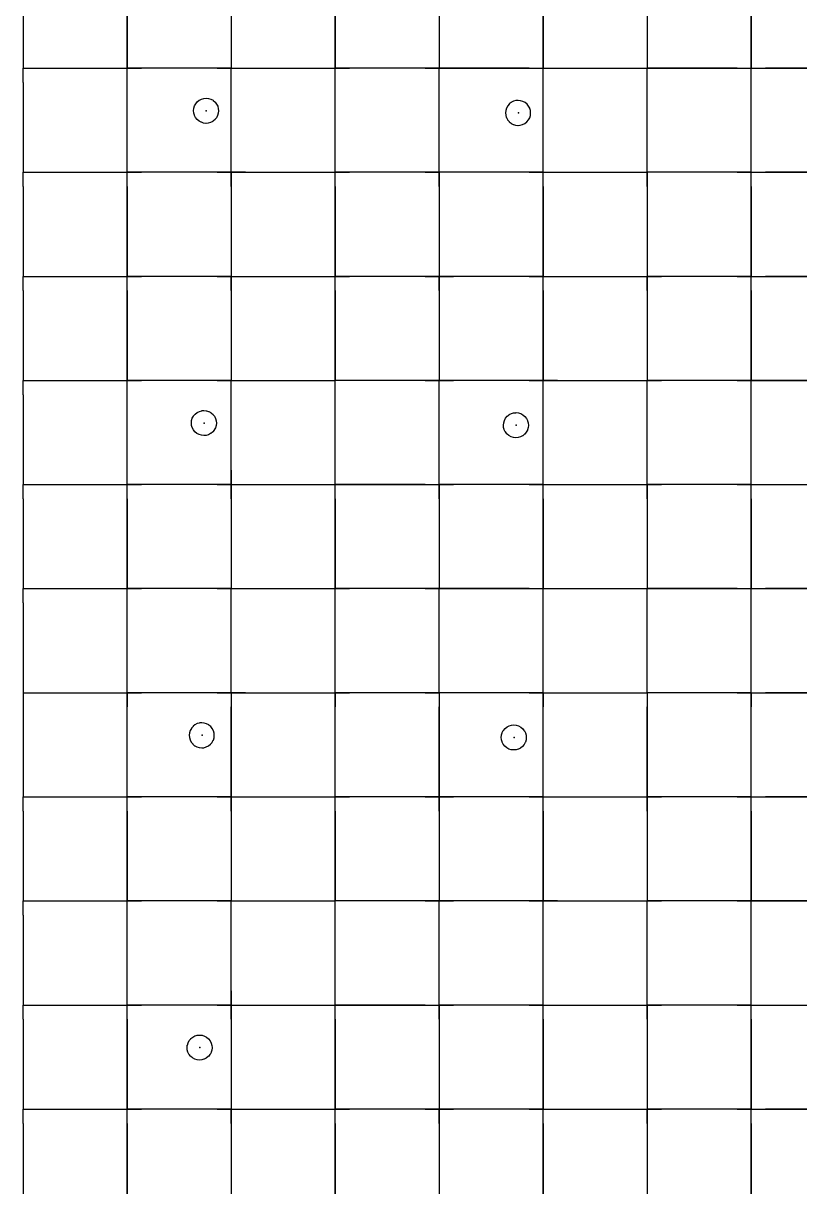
# Model space of a CAD drawing. Header units: metres. Extents: x 0 to 438, y -24 to 612.
# Drawn here: x 0 to 67.2, y 317.3 to 417.9 of the extents above; entities that cross this region are included whole.
import ezdxf

# ---------------------------------------------------------------- set-up
doc = ezdxf.new("R2010")
doc.units = ezdxf.units.M
doc.layers.add('LAYER_01_CUT', color=7, linetype='Continuous')
doc.layers.add('LAYER_04_GRID', color=7, linetype='Continuous')

msp = doc.modelspace()

# ---------------------------------------------------------------- linework, layer by layer
at = {"layer": 'LAYER_01_CUT'}
for points in [[(18, 433.23), (18, 432), (18, 424.23), (18, 423), (18, 415.23), (18, 414), (19.23, 414), (27, 414), (27, 415.23), (27, 423), (27, 424.23), (27, 432), (27, 433.23)], [(36, 424.23), (36, 423), (36, 415.23), (36, 414), (37.23, 414), (45, 414), (45, 415.23), (45, 423), (45, 424.23), (45, 432), (45, 433.23)], [(54, 424.23), (54, 423), (54, 415.23), (54, 414), (55.23, 414), (63, 414), (63, 415.23), (63, 423), (63, 424.23), (63, 432), (63, 433.23)], [(9, 316.23), (9, 324), (9, 325.23), (9, 333), (9, 334.23), (9, 342), (9, 343.23), (9, 351), (9, 352.23), (9, 360), (9, 361.23), (9, 369), (9, 370.23), (9, 378), (9, 379.23), (9, 387), (9, 388.23), (9, 396), (9, 397.23), (9, 405), (9, 406.23), (9, 414), (9, 415.23), (9, 423)], [(0, 421.77), (0, 414), (1.23, 414)], [(9, 421.77), (9, 414)], [(18, 421.77), (18, 414)], [(27, 421.77), (27, 414)], [(36, 421.77), (36, 414)], [(45, 421.77), (45, 414)], [(54, 421.77), (54, 414)], [(63, 421.77), (63, 414)], [(0, 412.77), (0, 414)], [(0, 414), (7.77, 414)], [(1.23, 414), (9, 414)], [(7.77, 414), (9, 414)], [(16.77, 414), (9, 414)], [(9, 412.77), (9, 414)], [(9, 414), (10.23, 414)], [(18, 414), (10.23, 414)], [(16.77, 414), (18, 414)], [(18, 406.23), (18, 414)], [(18, 412.77), (18, 414)], [(18, 414), (25.77, 414)], [(25.77, 414), (27, 414)], [(34.77, 414), (27, 414)], [(27, 406.23), (27, 414)], [(27, 412.77), (27, 414)], [(27, 414), (28.23, 414)], [(36, 414), (28.23, 414)], [(34.77, 414), (36, 414)], [(43.77, 414), (36, 414)], [(36, 406.23), (36, 414)], [(36, 412.77), (36, 414)], [(43.77, 414), (45, 414)], [(45, 406.23), (45, 414)], [(45, 412.77), (45, 414)], [(45, 414), (46.23, 414)], [(45, 414), (52.77, 414)], [(46.23, 414), (54, 414)], [(52.77, 414), (54, 414)], [(61.77, 414), (54, 414)], [(54, 406.23), (54, 414)], [(54, 412.77), (54, 414)], [(61.77, 414), (63, 414)], [(63, 406.23), (63, 414)], [(63, 412.77), (63, 414)], [(63, 414), (64.23, 414)], [(63, 414), (70.77, 414)], [(72, 414), (64.23, 414)], [(0, 412.77), (0, 405), (1.23, 405)], [(9, 405), (9, 412.77)], [(18, 405), (18, 412.77)], [(27, 405), (27, 412.77)], [(36, 405), (36, 412.77)], [(45, 405), (45, 412.77)], [(54, 405), (54, 412.77)], [(63, 405), (63, 412.77)], [(16.82, 409.9), (16.72, 409.71), (16.71, 409.71), (16.58, 409.55), (16.57, 409.54), (16.4, 409.41), (16.4, 409.4), (16.21, 409.31), (16.2, 409.31), (16.01, 409.25), (16, 409.25), (15.82, 409.23), (15.81, 409.23), (15.61, 409.25), (15.6, 409.26), (15.41, 409.32), (15.4, 409.32), (15.21, 409.42), (15.21, 409.42), (15.04, 409.56), (15.04, 409.57), (14.91, 409.73), (14.9, 409.74), (14.81, 409.92), (14.81, 409.93), (14.75, 410.12), (14.75, 410.13), (14.73, 410.32), (14.73, 410.33), (14.75, 410.52), (14.76, 410.53), (14.82, 410.73), (14.82, 410.74), (14.92, 410.92), (14.92, 410.93), (15.06, 411.09), (15.06, 411.1), (15.23, 411.23), (15.24, 411.23), (15.42, 411.33), (15.43, 411.33), (15.62, 411.38), (15.63, 411.38), (15.82, 411.4), (15.82, 411.4), (16.02, 411.38), (16.03, 411.38), (16.23, 411.32), (16.24, 411.32), (16.42, 411.22), (16.43, 411.21), (16.59, 411.08), (16.6, 411.07), (16.73, 410.9), (16.73, 410.9), (16.83, 410.71), (16.83, 410.7), (16.88, 410.51), (16.88, 410.5), (16.9, 410.32), (16.9, 410.31), (16.88, 410.11), (16.88, 410.1), (16.82, 409.91), (16.82, 409.9)], [(42.41, 409.13), (42.6, 409.07), (42.61, 409.07), (42.81, 409.05), (42.82, 409.05), (43, 409.06), (43.01, 409.07), (43.2, 409.12), (43.21, 409.12), (43.4, 409.22), (43.4, 409.22), (43.57, 409.35), (43.58, 409.36), (43.71, 409.52), (43.72, 409.53), (43.82, 409.71), (43.82, 409.72), (43.88, 409.92), (43.88, 409.93), (43.9, 410.12), (43.9, 410.13), (43.88, 410.32), (43.88, 410.33), (43.83, 410.52), (43.82, 410.53), (43.73, 410.71), (43.73, 410.72), (43.6, 410.88), (43.59, 410.89), (43.43, 411.03), (43.42, 411.03), (43.24, 411.13), (43.23, 411.13), (43.03, 411.19), (43.02, 411.19), (42.82, 411.21), (42.82, 411.21), (42.63, 411.2), (42.62, 411.2), (42.43, 411.14), (42.42, 411.14), (42.24, 411.05), (42.23, 411.04), (42.06, 410.91), (42.06, 410.9), (41.92, 410.74), (41.92, 410.73), (41.82, 410.55), (41.81, 410.54), (41.75, 410.35), (41.75, 410.34), (41.73, 410.14), (41.73, 410.13), (41.75, 409.94), (41.75, 409.94), (41.8, 409.74), (41.81, 409.74), (41.9, 409.55), (41.91, 409.54), (42.04, 409.38), (42.04, 409.37), (42.21, 409.24), (42.21, 409.23), (42.4, 409.13), (42.41, 409.13)], [(19.23, 405), (18, 405), (18, 406.23)], [(28.23, 387), (27, 387), (27, 388.23), (27, 396), (27, 397.23), (27, 405), (27, 406.23)], [(37.23, 405), (36, 405), (36, 406.23)], [(46.23, 387), (45, 387), (45, 388.23), (45, 396), (45, 397.23), (45, 405), (45, 406.23)], [(55.23, 405), (54, 405), (54, 406.23)], [(64.23, 387), (63, 387), (63, 388.23), (63, 396), (63, 397.23), (63, 405), (63, 406.23)], [(0, 403.77), (0, 405)], [(0, 405), (7.77, 405)], [(1.23, 405), (9, 405)], [(7.77, 405), (9, 405)], [(16.77, 405), (9, 405)], [(9, 403.77), (9, 405)], [(9, 405), (10.23, 405)], [(18, 405), (10.23, 405)], [(16.77, 405), (18, 405)], [(18, 403.77), (18, 405)], [(18, 405), (18, 397.23)], [(18, 405), (25.77, 405)], [(19.23, 405), (27, 405)], [(25.77, 405), (27, 405)], [(34.77, 405), (27, 405)], [(27, 403.77), (27, 405)], [(27, 405), (28.23, 405)], [(36, 405), (28.23, 405)], [(34.77, 405), (36, 405)], [(43.77, 405), (36, 405)], [(36, 403.77), (36, 405)], [(36, 405), (36, 397.23)], [(45, 405), (37.23, 405)], [(43.77, 405), (45, 405)], [(45, 403.77), (45, 405)], [(45, 405), (46.23, 405)], [(45, 405), (52.77, 405)], [(46.23, 405), (54, 405)], [(52.77, 405), (54, 405)], [(61.77, 405), (54, 405)], [(54, 403.77), (54, 405)], [(54, 405), (54, 397.23)], [(63, 405), (55.23, 405)], [(61.77, 405), (63, 405)], [(63, 403.77), (63, 405)], [(63, 405), (64.23, 405)], [(63, 405), (70.77, 405)], [(72, 405), (64.23, 405)], [(0, 403.77), (0, 396), (1.23, 396)], [(9, 403.77), (9, 396)], [(18, 403.77), (18, 396)], [(27, 403.77), (27, 396)], [(36, 403.77), (36, 396)], [(45, 403.77), (45, 396)], [(54, 403.77), (54, 396)], [(63, 403.77), (63, 396)], [(18, 397.23), (18, 396), (18, 388.23), (18, 387), (19.23, 387)], [(36, 397.23), (36, 396), (36, 388.23), (36, 387), (37.23, 387)], [(54, 397.23), (54, 396), (54, 388.23), (54, 387), (55.23, 387)], [(0, 394.77), (0, 396)], [(0, 396), (7.77, 396)], [(1.23, 396), (9, 396)], [(7.77, 396), (9, 396)], [(16.77, 396), (9, 396)], [(9, 394.77), (9, 396)], [(9, 396), (10.23, 396)], [(18, 396), (10.23, 396)], [(16.77, 396), (18, 396)], [(18, 394.77), (18, 396)], [(18, 396), (19.23, 396)], [(18, 396), (25.77, 396)], [(19.23, 396), (27, 396)], [(25.77, 396), (27, 396)], [(34.77, 396), (27, 396)], [(27, 394.77), (27, 396)], [(27, 396), (28.23, 396)], [(36, 396), (28.23, 396)], [(34.77, 396), (36, 396)], [(43.77, 396), (36, 396)], [(36, 394.77), (36, 396)], [(36, 396), (37.23, 396)], [(45, 396), (37.23, 396)], [(43.77, 396), (45, 396)], [(45, 394.77), (45, 396)], [(45, 396), (46.23, 396)], [(45, 396), (52.77, 396)], [(46.23, 396), (54, 396)], [(52.77, 396), (54, 396)], [(61.77, 396), (54, 396)], [(54, 394.77), (54, 396)], [(54, 396), (55.23, 396)], [(63, 396), (55.23, 396)], [(61.77, 396), (63, 396)], [(63, 394.77), (63, 396)], [(63, 396), (64.23, 396)], [(63, 396), (70.77, 396)], [(72, 396), (64.23, 396)], [(0, 394.77), (0, 387), (1.23, 387)], [(9, 394.77), (9, 387)], [(18, 394.77), (18, 387)], [(27, 394.77), (27, 387)], [(36, 394.77), (36, 387)], [(45, 394.77), (45, 387)], [(54, 394.77), (54, 387)], [(63, 394.77), (63, 387)], [(0, 385.77), (0, 387)], [(0, 387), (7.77, 387)], [(1.23, 387), (9, 387)], [(7.77, 387), (9, 387)], [(16.77, 387), (9, 387)], [(9, 385.77), (9, 387)], [(9, 387), (10.23, 387)], [(18, 387), (10.23, 387)], [(16.77, 387), (18, 387)], [(18, 379.23), (18, 387)], [(18, 385.77), (18, 387)], [(18, 387), (25.77, 387)], [(19.23, 387), (27, 387)], [(25.77, 387), (27, 387)], [(34.77, 387), (27, 387)], [(27, 379.23), (27, 387)], [(27, 385.77), (27, 387)], [(36, 387), (28.23, 387)], [(34.77, 387), (36, 387)], [(43.77, 387), (36, 387)], [(36, 379.23), (36, 387)], [(36, 385.77), (36, 387)], [(45, 387), (37.23, 387)], [(43.77, 387), (45, 387)], [(45, 379.23), (45, 387)], [(45, 385.77), (45, 387)], [(45, 387), (52.77, 387)], [(46.23, 387), (54, 387)], [(52.77, 387), (54, 387)], [(61.77, 387), (54, 387)], [(54, 379.23), (54, 387)], [(54, 385.77), (54, 387)], [(63, 387), (55.23, 387)], [(61.77, 387), (63, 387)], [(63, 379.23), (63, 387)], [(63, 385.77), (63, 387)], [(63, 387), (70.77, 387)], [(72, 387), (64.23, 387)], [(0, 385.77), (0, 378), (1.23, 378)], [(9, 378), (9, 385.77)], [(18, 378), (18, 385.77)], [(27, 378), (27, 385.77)], [(36, 378), (36, 385.77)], [(45, 378), (45, 385.77)], [(54, 378), (54, 385.77)], [(63, 378), (63, 385.77)], [(16.69, 383.11), (16.69, 383.1), (16.63, 382.91), (16.63, 382.9), (16.53, 382.72), (16.53, 382.71), (16.39, 382.55), (16.38, 382.54), (16.22, 382.41), (16.21, 382.4), (16.03, 382.31), (16.02, 382.31), (15.83, 382.25), (15.82, 382.25), (15.63, 382.24), (15.62, 382.23), (15.42, 382.26), (15.42, 382.26), (15.22, 382.32), (15.21, 382.32), (15.03, 382.42), (15.02, 382.42), (14.86, 382.56), (14.85, 382.57), (14.72, 382.73), (14.72, 382.74), (14.62, 382.92), (14.62, 382.93), (14.57, 383.12), (14.56, 383.13), (14.55, 383.32), (14.55, 383.33), (14.57, 383.52), (14.57, 383.53), (14.63, 383.73), (14.63, 383.74), (14.73, 383.92), (14.74, 383.93), (14.87, 384.09), (14.88, 384.1), (15.04, 384.23), (15.05, 384.23), (15.24, 384.33), (15.24, 384.33), (15.44, 384.38), (15.44, 384.39), (15.63, 384.4), (15.64, 384.4), (15.84, 384.38), (15.85, 384.38), (16.04, 384.32), (16.05, 384.32), (16.23, 384.22), (16.24, 384.21), (16.4, 384.08), (16.41, 384.07), (16.54, 383.9), (16.55, 383.9), (16.64, 383.71), (16.64, 383.71), (16.7, 383.51), (16.7, 383.51), (16.71, 383.32), (16.71, 383.31), (16.69, 383.11)], [(41.87, 383.9), (41.88, 383.91), (42.04, 384.04), (42.05, 384.05), (42.24, 384.14), (42.24, 384.14), (42.43, 384.2), (42.44, 384.2), (42.63, 384.21), (42.64, 384.22), (42.84, 384.19), (42.84, 384.19), (43.04, 384.13), (43.05, 384.13), (43.23, 384.03), (43.24, 384.03), (43.4, 383.89), (43.41, 383.88), (43.54, 383.72), (43.55, 383.71), (43.64, 383.53), (43.64, 383.52), (43.69, 383.33), (43.7, 383.32), (43.71, 383.13), (43.71, 383.12), (43.69, 382.93), (43.69, 382.92), (43.63, 382.72), (43.63, 382.71), (43.53, 382.53), (43.52, 382.52), (43.39, 382.36), (43.38, 382.35), (43.22, 382.22), (43.21, 382.22), (43.02, 382.12), (43.02, 382.12), (42.83, 382.07), (42.82, 382.06), (42.63, 382.05), (42.62, 382.05), (42.42, 382.07), (42.42, 382.07), (42.22, 382.13), (42.21, 382.13), (42.03, 382.23), (42.02, 382.24), (41.86, 382.37), (41.85, 382.38), (41.72, 382.55), (41.71, 382.55), (41.62, 382.74), (41.62, 382.75), (41.56, 382.94), (41.56, 382.94), (41.55, 383.13), (41.55, 383.14), (41.57, 383.34), (41.57, 383.35), (41.63, 383.54), (41.63, 383.55), (41.73, 383.73), (41.74, 383.74), (41.87, 383.9)], [(18, 379.23), (18, 378), (18, 370.23), (18, 369), (19.23, 369), (27, 369), (27, 370.23), (27, 378), (27, 379.23)], [(28.23, 378), (36, 378), (36, 379.23)], [(36, 370.23), (36, 369), (37.23, 369), (45, 369), (45, 370.23), (45, 378), (45, 379.23)], [(46.23, 378), (54, 378), (54, 379.23)], [(54, 370.23), (54, 369), (55.23, 369), (63, 369), (63, 370.23), (63, 378), (63, 379.23)], [(64.23, 378), (72, 378), (72, 379.23)], [(0, 376.77), (0, 378)], [(0, 378), (7.77, 378)], [(1.23, 378), (9, 378)], [(7.77, 378), (9, 378)], [(16.77, 378), (9, 378)], [(9, 376.77), (9, 378)], [(9, 378), (10.23, 378)], [(18, 378), (10.23, 378)], [(16.77, 378), (18, 378)], [(18, 376.77), (18, 378)], [(18, 378), (19.23, 378)], [(18, 378), (25.77, 378)], [(19.23, 378), (27, 378)], [(25.77, 378), (27, 378)], [(34.77, 378), (27, 378)], [(27, 376.77), (27, 378)], [(27, 378), (28.23, 378)], [(34.77, 378), (36, 378)], [(43.77, 378), (36, 378)], [(36, 376.77), (36, 378)], [(36, 378), (36, 370.23)], [(36, 378), (37.23, 378)], [(45, 378), (37.23, 378)], [(43.77, 378), (45, 378)], [(45, 376.77), (45, 378)], [(45, 378), (46.23, 378)], [(45, 378), (52.77, 378)], [(52.77, 378), (54, 378)], [(61.77, 378), (54, 378)], [(54, 376.77), (54, 378)], [(54, 378), (54, 370.23)], [(54, 378), (55.23, 378)], [(63, 378), (55.23, 378)], [(61.77, 378), (63, 378)], [(63, 376.77), (63, 378)], [(63, 378), (64.23, 378)], [(63, 378), (70.77, 378)], [(0, 376.77), (0, 369), (1.23, 369)], [(9, 376.77), (9, 369)], [(18, 376.77), (18, 369)], [(27, 376.77), (27, 369)], [(36, 376.77), (36, 369)], [(45, 376.77), (45, 369)], [(54, 376.77), (54, 369)], [(63, 376.77), (63, 369)], [(0, 367.77), (0, 369)], [(0, 369), (7.77, 369)], [(1.23, 369), (9, 369)], [(7.77, 369), (9, 369)], [(16.77, 369), (9, 369)], [(9, 367.77), (9, 369)], [(9, 369), (10.23, 369)], [(18, 369), (10.23, 369)], [(16.77, 369), (18, 369)], [(18, 361.23), (18, 369)], [(18, 367.77), (18, 369)], [(18, 369), (25.77, 369)], [(25.77, 369), (27, 369)], [(34.77, 369), (27, 369)], [(27, 361.23), (27, 369)], [(27, 367.77), (27, 369)], [(27, 369), (28.23, 369)], [(36, 369), (28.23, 369)], [(34.77, 369), (36, 369)], [(43.77, 369), (36, 369)], [(36, 361.23), (36, 369)], [(36, 367.77), (36, 369)], [(43.77, 369), (45, 369)], [(45, 361.23), (45, 369)], [(45, 367.77), (45, 369)], [(45, 369), (46.23, 369)], [(45, 369), (52.77, 369)], [(46.23, 369), (54, 369)], [(52.77, 369), (54, 369)], [(61.77, 369), (54, 369)], [(54, 361.23), (54, 369)], [(54, 367.77), (54, 369)], [(61.77, 369), (63, 369)], [(63, 361.23), (63, 369)], [(63, 367.77), (63, 369)], [(63, 369), (64.23, 369)], [(63, 369), (70.77, 369)], [(72, 369), (64.23, 369)], [(0, 367.77), (0, 360), (0, 358.77), (0, 351), (1.23, 351)], [(9, 360), (9, 367.77)], [(18, 360), (18, 367.77)], [(27, 360), (27, 367.77)], [(36, 360), (36, 367.77)], [(45, 360), (45, 367.77)], [(54, 360), (54, 367.77)], [(63, 360), (63, 367.77)], [(19.23, 360), (18, 360), (18, 361.23)], [(28.23, 342), (27, 342), (27, 343.23), (27, 351), (27, 352.23), (27, 360), (27, 361.23)], [(37.23, 360), (36, 360), (36, 361.23)], [(46.23, 342), (45, 342), (45, 343.23), (45, 351), (45, 352.23), (45, 360), (45, 361.23)], [(55.23, 360), (54, 360), (54, 361.23)], [(64.23, 342), (63, 342), (63, 343.23), (63, 351), (63, 352.23), (63, 360), (63, 361.23)], [(0, 360), (1.23, 360)], [(0, 360), (7.77, 360)], [(1.23, 360), (9, 360)], [(7.77, 360), (9, 360)], [(16.77, 360), (9, 360)], [(9, 360), (9, 358.77)], [(9, 360), (10.23, 360)], [(18, 360), (10.23, 360)], [(16.77, 360), (18, 360)], [(18, 360), (18, 352.23)], [(18, 360), (18, 358.77)], [(18, 360), (25.77, 360)], [(19.23, 360), (27, 360)], [(25.77, 360), (27, 360)], [(34.77, 360), (27, 360)], [(27, 360), (27, 358.77)], [(27, 360), (28.23, 360)], [(36, 360), (28.23, 360)], [(34.77, 360), (36, 360)], [(43.77, 360), (36, 360)], [(36, 360), (36, 352.23)], [(36, 360), (36, 358.77)], [(45, 360), (37.23, 360)], [(43.77, 360), (45, 360)], [(45, 360), (45, 358.77)], [(45, 360), (46.23, 360)], [(45, 360), (52.77, 360)], [(46.23, 360), (54, 360)], [(52.77, 360), (54, 360)], [(61.77, 360), (54, 360)], [(54, 360), (54, 352.23)], [(54, 360), (54, 358.77)], [(63, 360), (55.23, 360)], [(61.77, 360), (63, 360)], [(63, 360), (63, 358.77)], [(63, 360), (64.23, 360)], [(63, 360), (70.77, 360)], [(72, 360), (64.23, 360)], [(9, 351), (9, 358.77)], [(18, 351), (18, 358.77)], [(27, 351), (27, 358.77)], [(36, 351), (36, 358.77)], [(45, 351), (45, 358.77)], [(54, 351), (54, 358.77)], [(63, 351), (63, 358.77)], [(14.44, 355.92), (14.53, 355.74), (14.53, 355.73), (14.66, 355.57), (14.67, 355.56), (14.83, 355.42), (14.84, 355.42), (15.03, 355.32), (15.03, 355.32), (15.23, 355.26), (15.24, 355.26), (15.44, 355.24), (15.44, 355.24), (15.63, 355.25), (15.64, 355.25), (15.83, 355.31), (15.84, 355.31), (16.02, 355.4), (16.03, 355.41), (16.2, 355.54), (16.2, 355.55), (16.34, 355.71), (16.34, 355.72), (16.44, 355.9), (16.45, 355.91), (16.51, 356.1), (16.51, 356.11), (16.53, 356.31), (16.53, 356.32), (16.51, 356.51), (16.51, 356.51), (16.46, 356.71), (16.45, 356.71), (16.36, 356.9), (16.35, 356.91), (16.22, 357.07), (16.22, 357.08), (16.05, 357.21), (16.05, 357.22), (15.86, 357.32), (15.85, 357.32), (15.66, 357.38), (15.65, 357.38), (15.45, 357.4), (15.44, 357.4), (15.26, 357.39), (15.25, 357.38), (15.06, 357.33), (15.05, 357.33), (14.86, 357.23), (14.86, 357.23), (14.69, 357.1), (14.69, 357.09), (14.55, 356.93), (14.55, 356.92), (14.44, 356.74), (14.44, 356.73), (14.38, 356.53), (14.38, 356.52), (14.36, 356.33), (14.36, 356.32), (14.38, 356.13), (14.38, 356.12), (14.43, 355.93), (14.44, 355.92)], [(43.02, 355.22), (42.84, 355.12), (42.83, 355.12), (42.64, 355.07), (42.63, 355.07), (42.44, 355.05), (42.44, 355.05), (42.24, 355.07), (42.23, 355.07), (42.03, 355.13), (42.03, 355.13), (41.84, 355.23), (41.83, 355.24), (41.67, 355.37), (41.66, 355.38), (41.53, 355.55), (41.53, 355.55), (41.44, 355.74), (41.43, 355.75), (41.38, 355.94), (41.38, 355.95), (41.36, 356.13), (41.36, 356.14), (41.38, 356.34), (41.38, 356.35), (41.44, 356.54), (41.44, 356.55), (41.54, 356.74), (41.55, 356.74), (41.69, 356.9), (41.69, 356.91), (41.86, 357.04), (41.86, 357.05), (42.05, 357.14), (42.06, 357.14), (42.25, 357.2), (42.26, 357.2), (42.44, 357.22), (42.45, 357.22), (42.65, 357.2), (42.66, 357.19), (42.85, 357.13), (42.86, 357.13), (43.05, 357.03), (43.05, 357.03), (43.22, 356.89), (43.22, 356.89), (43.35, 356.72), (43.36, 356.71), (43.45, 356.53), (43.46, 356.52), (43.51, 356.33), (43.51, 356.32), (43.53, 356.13), (43.53, 356.12), (43.51, 355.93), (43.51, 355.92), (43.45, 355.72), (43.44, 355.71), (43.34, 355.53), (43.34, 355.52), (43.2, 355.36), (43.2, 355.35), (43.03, 355.22), (43.02, 355.22)], [(18, 352.23), (18, 351), (18, 343.23), (18, 342), (19.23, 342)], [(36, 352.23), (36, 351), (36, 343.23), (36, 342), (37.23, 342)], [(54, 352.23), (54, 351), (54, 343.23), (54, 342), (55.23, 342)], [(0, 349.77), (0, 351)], [(0, 351), (7.77, 351)], [(1.23, 351), (9, 351)], [(7.77, 351), (9, 351)], [(16.77, 351), (9, 351)], [(9, 349.77), (9, 351)], [(9, 351), (10.23, 351)], [(18, 351), (10.23, 351)], [(16.77, 351), (18, 351)], [(18, 349.77), (18, 351)], [(18, 351), (19.23, 351)], [(18, 351), (25.77, 351)], [(19.23, 351), (27, 351)], [(25.77, 351), (27, 351)], [(34.77, 351), (27, 351)], [(27, 349.77), (27, 351)], [(27, 351), (28.23, 351)], [(36, 351), (28.23, 351)], [(34.77, 351), (36, 351)], [(43.77, 351), (36, 351)], [(36, 349.77), (36, 351)], [(36, 351), (37.23, 351)], [(45, 351), (37.23, 351)], [(43.77, 351), (45, 351)], [(45, 349.77), (45, 351)], [(45, 351), (46.23, 351)], [(45, 351), (52.77, 351)], [(46.23, 351), (54, 351)], [(52.77, 351), (54, 351)], [(61.77, 351), (54, 351)], [(54, 349.77), (54, 351)], [(54, 351), (55.23, 351)], [(63, 351), (55.23, 351)], [(61.77, 351), (63, 351)], [(63, 349.77), (63, 351)], [(63, 351), (64.23, 351)], [(63, 351), (70.77, 351)], [(72, 351), (64.23, 351)], [(0, 349.77), (0, 342), (1.23, 342)], [(9, 349.77), (9, 342)], [(18, 349.77), (18, 342)], [(27, 349.77), (27, 342)], [(36, 349.77), (36, 342)], [(45, 349.77), (45, 342)], [(54, 349.77), (54, 342)], [(63, 349.77), (63, 342)], [(0, 340.77), (0, 342)], [(0, 342), (7.77, 342)], [(1.23, 342), (9, 342)], [(7.77, 342), (9, 342)], [(16.77, 342), (9, 342)], [(9, 340.77), (9, 342)], [(9, 342), (10.23, 342)], [(18, 342), (10.23, 342)], [(16.77, 342), (18, 342)], [(18, 334.23), (18, 342)], [(18, 340.77), (18, 342)], [(18, 342), (25.77, 342)], [(19.23, 342), (27, 342)], [(25.77, 342), (27, 342)], [(34.77, 342), (27, 342)], [(27, 334.23), (27, 342)], [(27, 340.77), (27, 342)], [(36, 342), (28.23, 342)], [(34.77, 342), (36, 342)], [(43.77, 342), (36, 342)], [(36, 334.23), (36, 342)], [(36, 340.77), (36, 342)], [(45, 342), (37.23, 342)], [(43.77, 342), (45, 342)], [(45, 334.23), (45, 342)], [(45, 340.77), (45, 342)], [(45, 342), (52.77, 342)], [(46.23, 342), (54, 342)], [(52.77, 342), (54, 342)], [(61.77, 342), (54, 342)], [(54, 334.23), (54, 342)], [(54, 340.77), (54, 342)], [(63, 342), (55.23, 342)], [(61.77, 342), (63, 342)], [(63, 334.23), (63, 342)], [(63, 340.77), (63, 342)], [(63, 342), (70.77, 342)], [(72, 342), (64.23, 342)], [(0, 340.77), (0, 333), (1.23, 333)], [(9, 333), (9, 340.77)], [(18, 333), (18, 340.77)], [(27, 333), (27, 340.77)], [(36, 333), (36, 340.77)], [(45, 333), (45, 340.77)], [(54, 333), (54, 340.77)], [(63, 333), (63, 340.77)], [(18, 334.23), (18, 333), (18, 325.23), (18, 324), (18, 316.23), (18, 315), (19.23, 315), (27, 315), (27, 316.23), (27, 324), (27, 325.23), (27, 333), (27, 334.23)], [(28.23, 333), (36, 333), (36, 334.23)], [(36, 325.23), (36, 324), (36, 316.23), (36, 315), (37.23, 315), (45, 315), (45, 316.23), (45, 324), (45, 325.23), (45, 333), (45, 334.23)], [(46.23, 333), (54, 333), (54, 334.23)], [(54, 325.23), (54, 324), (54, 316.23), (54, 315), (55.23, 315), (63, 315), (63, 316.23), (63, 324), (63, 325.23), (63, 333), (63, 334.23)], [(64.23, 333), (72, 333), (72, 334.23)], [(0, 331.77), (0, 333)], [(0, 333), (7.77, 333)], [(1.23, 333), (9, 333)], [(7.77, 333), (9, 333)], [(16.77, 333), (9, 333)], [(9, 331.77), (9, 333)], [(9, 333), (10.23, 333)], [(18, 333), (10.23, 333)], [(16.77, 333), (18, 333)], [(18, 331.77), (18, 333)], [(18, 333), (19.23, 333)], [(18, 333), (25.77, 333)], [(19.23, 333), (27, 333)], [(25.77, 333), (27, 333)], [(34.77, 333), (27, 333)], [(27, 331.77), (27, 333)], [(27, 333), (28.23, 333)], [(34.77, 333), (36, 333)], [(43.77, 333), (36, 333)], [(36, 331.77), (36, 333)], [(36, 333), (36, 325.23)], [(36, 333), (37.23, 333)], [(45, 333), (37.23, 333)], [(43.77, 333), (45, 333)], [(45, 331.77), (45, 333)], [(45, 333), (46.23, 333)], [(45, 333), (52.77, 333)], [(52.77, 333), (54, 333)], [(61.77, 333), (54, 333)], [(54, 331.77), (54, 333)], [(54, 333), (54, 325.23)], [(54, 333), (55.23, 333)], [(63, 333), (55.23, 333)], [(61.77, 333), (63, 333)], [(63, 331.77), (63, 333)], [(63, 333), (64.23, 333)], [(63, 333), (70.77, 333)], [(0, 331.77), (0, 324), (1.23, 324)], [(9, 331.77), (9, 324)], [(18, 331.77), (18, 324)], [(27, 331.77), (27, 324)], [(36, 331.77), (36, 324)], [(45, 331.77), (45, 324)], [(54, 331.77), (54, 324)], [(63, 331.77), (63, 324)], [(14.87, 330.33), (15.06, 330.38), (15.07, 330.39), (15.26, 330.4), (15.27, 330.4), (15.46, 330.38), (15.47, 330.38), (15.67, 330.32), (15.68, 330.32), (15.86, 330.22), (15.87, 330.21), (16.03, 330.08), (16.04, 330.07), (16.17, 329.91), (16.17, 329.9), (16.27, 329.71), (16.27, 329.71), (16.32, 329.51), (16.32, 329.51), (16.34, 329.32), (16.34, 329.31), (16.32, 329.11), (16.32, 329.11), (16.26, 328.91), (16.26, 328.9), (16.16, 328.72), (16.15, 328.71), (16.02, 328.55), (16.01, 328.54), (15.84, 328.41), (15.84, 328.4), (15.65, 328.31), (15.64, 328.31), (15.45, 328.25), (15.45, 328.25), (15.26, 328.24), (15.25, 328.24), (15.05, 328.26), (15.04, 328.26), (14.85, 328.32), (14.84, 328.32), (14.65, 328.42), (14.65, 328.42), (14.49, 328.56), (14.48, 328.57), (14.35, 328.73), (14.34, 328.74), (14.25, 328.93), (14.25, 328.93), (14.19, 329.12), (14.19, 329.13), (14.18, 329.32), (14.17, 329.33), (14.19, 329.53), (14.2, 329.53), (14.26, 329.73), (14.26, 329.74), (14.36, 329.92), (14.36, 329.93), (14.5, 330.09), (14.51, 330.1), (14.67, 330.23), (14.68, 330.23), (14.86, 330.33), (14.87, 330.33)], [(0, 322.77), (0, 324)], [(0, 324), (7.77, 324)], [(1.23, 324), (9, 324)], [(7.77, 324), (9, 324)], [(16.77, 324), (9, 324)], [(9, 322.77), (9, 324)], [(9, 324), (10.23, 324)], [(18, 324), (10.23, 324)], [(16.77, 324), (18, 324)], [(18, 322.77), (18, 324)], [(18, 324), (19.23, 324)], [(18, 324), (25.77, 324)], [(19.23, 324), (27, 324)], [(25.77, 324), (27, 324)], [(34.77, 324), (27, 324)], [(27, 322.77), (27, 324)], [(27, 324), (28.23, 324)], [(36, 324), (28.23, 324)], [(34.77, 324), (36, 324)], [(43.77, 324), (36, 324)], [(36, 322.77), (36, 324)], [(36, 324), (37.23, 324)], [(45, 324), (37.23, 324)], [(43.77, 324), (45, 324)], [(45, 322.77), (45, 324)], [(45, 324), (46.23, 324)], [(45, 324), (52.77, 324)], [(46.23, 324), (54, 324)], [(52.77, 324), (54, 324)], [(61.77, 324), (54, 324)], [(54, 322.77), (54, 324)], [(54, 324), (55.23, 324)], [(63, 324), (55.23, 324)], [(61.77, 324), (63, 324)], [(63, 322.77), (63, 324)], [(63, 324), (64.23, 324)], [(63, 324), (70.77, 324)], [(72, 324), (64.23, 324)], [(0, 322.77), (0, 315), (1.23, 315)], [(9, 322.77), (9, 315)], [(18, 322.77), (18, 315)], [(27, 322.77), (27, 315)], [(36, 322.77), (36, 315)], [(45, 322.77), (45, 315)], [(54, 322.77), (54, 315)], [(63, 322.77), (63, 315)]]:
    msp.add_lwpolyline(points, dxfattribs=at)
at = {"layer": 'LAYER_04_GRID'}
for p in [(15.84, 410.32), (42.84, 410.13), (15.66, 383.32), (42.66, 383.13), (15.47, 356.32), (42.47, 356.13), (15.28, 329.32)]:
    msp.add_point(p, dxfattribs=at)

doc.saveas('drawing.dxf')
